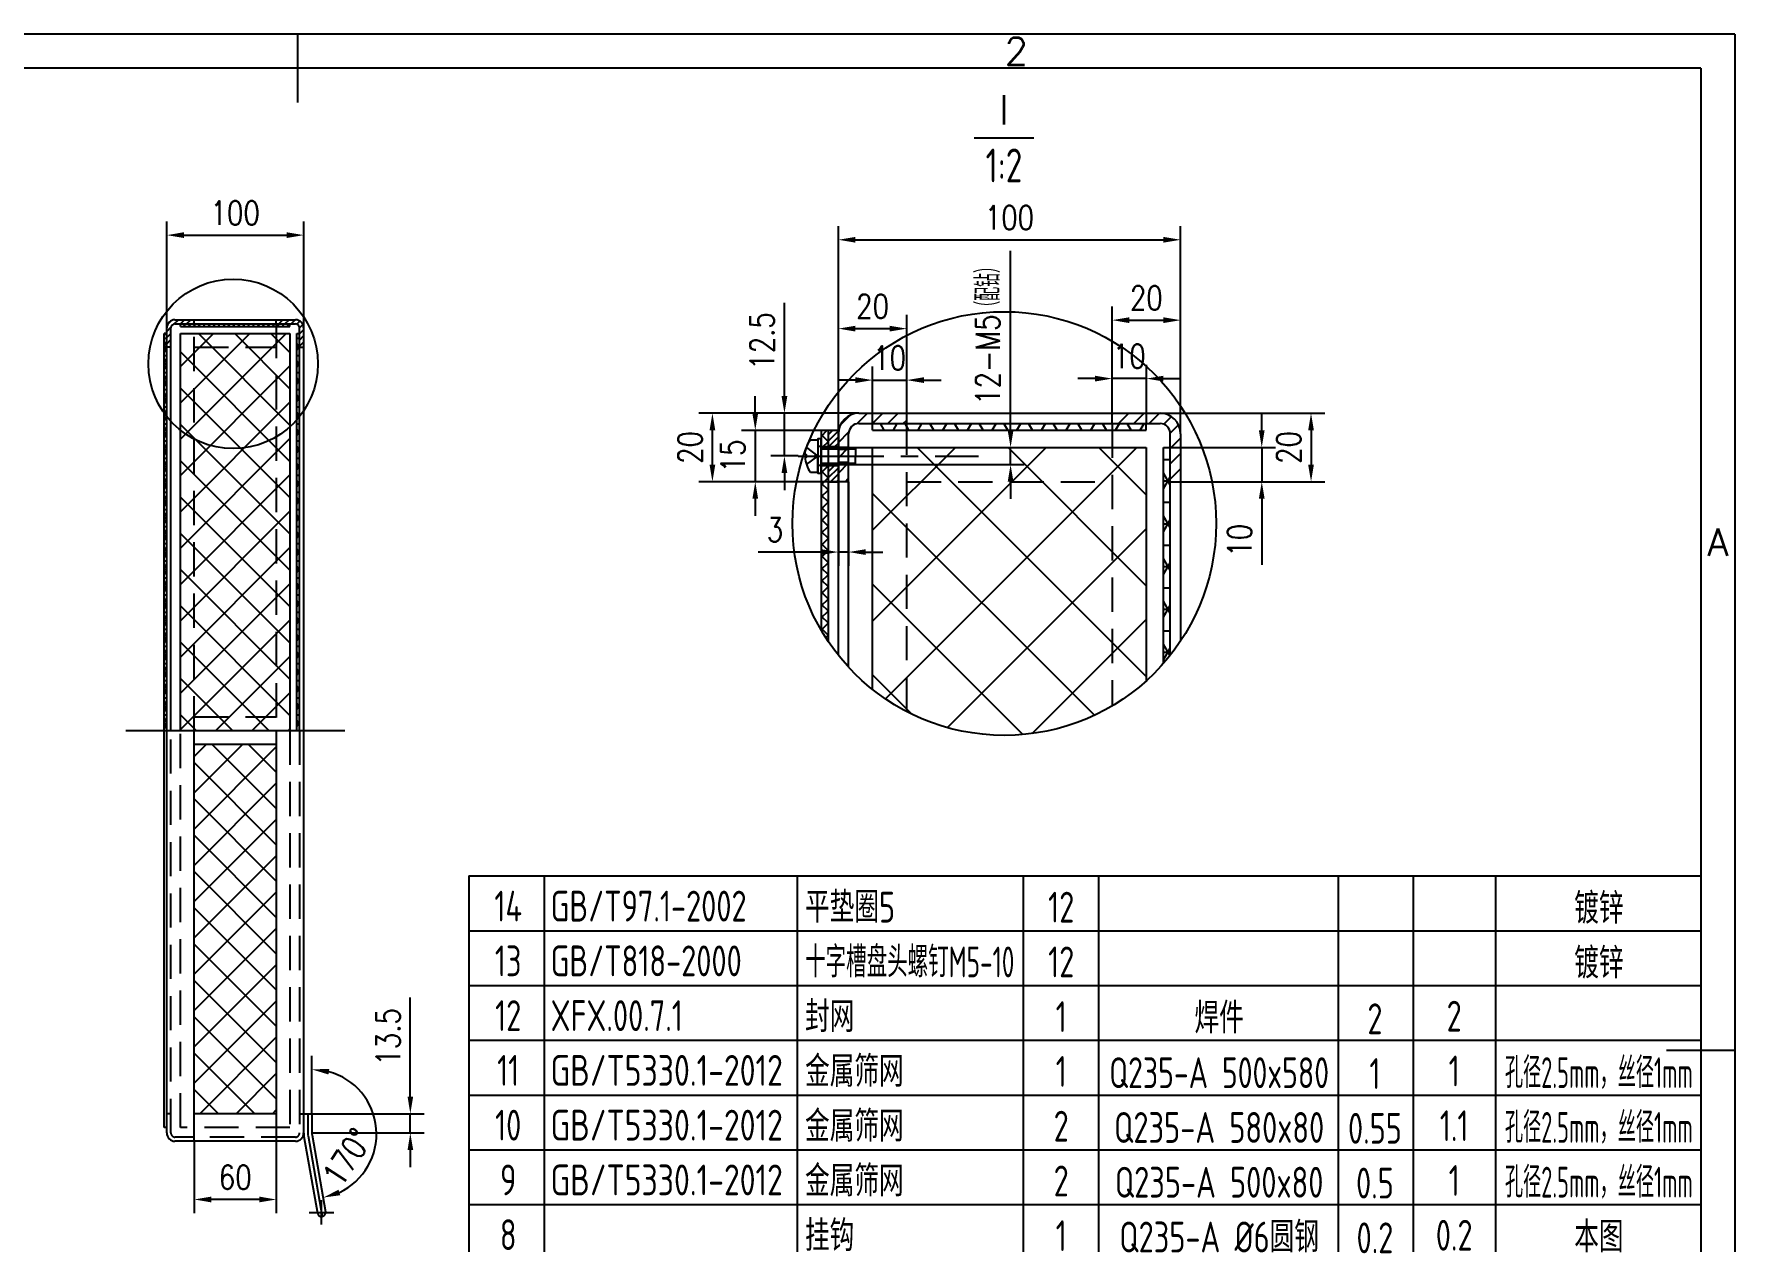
# Model space of a CAD drawing. Header units: inches. Extents: x -640 to 1975, y -25 to 1460.
# Drawn here: x 732 to 1975, y 578 to 1460 of the extents above; entities that cross this region are included whole.
import ezdxf
from ezdxf.enums import TextEntityAlignment as Align

# ---------------------------------------------------------------- set-up
doc = ezdxf.new("R2010")
doc.units = ezdxf.units.IN
doc.header["$LTSCALE"] = 50
doc.linetypes.add('CENTER', pattern=[2, 1.25, -0.25, 0.25, -0.25])
doc.linetypes.add('DASHED', pattern=[0.75, 0.5, -0.25])
for name, color, linetype in [('1轮廓实线层', 7, 'Continuous'), ('2细线层', 4, 'Continuous'), ('3中心线层', 1, 'CENTER'), ('4虚线层', 6, 'DASHED'), ('5剖面线层', 2, 'Continuous'), ('6文字层', 3, 'Continuous'), ('7标注层', 4, 'Continuous'), ('8符号标注层', 31, 'Continuous'), ('图框层', 7, 'Continuous')]:
    doc.layers.add(name, color=color, linetype=linetype)
doc.styles.add('PC_TEXTSTYLE', font='isocp.shx', dxfattribs={"width": 0.8, "bigfont": 'hzfs.shx'})
doc.styles.add('TH_GBDIM', font='romans.shx', dxfattribs={"width": 0.8, "bigfont": 'gbcbig.shx'})
doc.dimstyles.new('TH_GBDIM', dxfattribs={"dimscale": 5, "dimtxt": 3.5, "dimasz": 2.5, "dimexe": 2, "dimexo": 0, "dimgap": 1.5, "dimtad": 1, "dimdec": 1, "dimdsep": 46, "dimtxsty": 'TH_GBDIM', "dimcen": 2.5, "dimclrd": 130, "dimclre": 130, "dimclrt": 3, "dimadec": 0, "dimazin": 2, "dimtfac": 0.714286, "dimtdec": 1, "dimtmove": 0, "dimatfit": 3, "dimfxl": 0, "dimtzin": 0, "dimlwd": -1, "dimlwe": -1, "dimarcsym": 0})
pattern_1 = [(45, (-43.5382, 68.989), (-2.245064, 2.245064), [])]
pattern_2 = [(0, (-43.538, 68.989), (0, 6.25), []), (60, (-43.538, 68.989), (-5.41266, 3.125), []), (120, (-43.538, 68.989), (-5.41266, -3.125), [])]

# ---------------------------------------------------------------- blocks, each defined once
blk = doc.blocks.new('*D16')
at = {"layer": '7标注层', "color": 130, "transparency": 16777216}
for p, q in [((829.4, 1245.3), (829.4, 1323.1)), ((929.4, 1245.3), (929.4, 1323.1)), ((841.9, 1313.1), (916.9, 1313.1))]:
    blk.add_line(p, q, dxfattribs=at)
for points in [[(841.9, 1315.2), (841.9, 1311), (829.4, 1313.1)], [(916.9, 1315.2), (916.9, 1311), (929.4, 1313.1)]]:
    blk.add_solid(points, dxfattribs=at)
at = {"layer": 'Defpoints', "color": 0, "transparency": 16777216}
for p in [(929.4, 1313.1), (829.4, 1245.3), (929.4, 1245.3)]:
    blk.add_point(p, dxfattribs=at)
at = {"layer": '7标注层', "color": 3, "transparency": 16777216, "insert": (879.4, 1329.3), "char_height": 17.5, "attachment_point": 5, "style": 'TH_GBDIM'}
blk.add_mtext('100', dxfattribs=at)
blk = doc.blocks.new('*D19')
at = {"layer": '7标注层', "color": 130, "transparency": 16777216}
for p, q in [((849.4, 651.3), (849.4, 598.7)), ((909.4, 651.3), (909.4, 598.7)), ((896.9, 608.7), (861.9, 608.7))]:
    blk.add_line(p, q, dxfattribs=at)
for points in [[(861.9, 610.8), (861.9, 606.6), (849.4, 608.7)], [(896.9, 610.8), (896.9, 606.6), (909.4, 608.7)]]:
    blk.add_solid(points, dxfattribs=at)
at = {"layer": 'Defpoints', "color": 0, "transparency": 16777216}
for p in [(849.4, 651.3), (909.4, 651.3), (849.4, 608.7)]:
    blk.add_point(p, dxfattribs=at)
at = {"layer": '7标注层', "color": 3, "transparency": 16777216, "insert": (879.4, 624.9), "char_height": 17.5, "attachment_point": 5, "style": 'TH_GBDIM'}
blk.add_mtext('60', dxfattribs=at)
blk = doc.blocks.new('*D20')
at = {"layer": '7标注层', "color": 130, "transparency": 16777216}
for p, q in [((1320, 1168), (1320, 1254.8)), ((1332.5, 1244.8), (1357.5, 1244.8)), ((1370, 1183), (1370, 1254.8))]:
    blk.add_line(p, q, dxfattribs=at)
for points in [[(1332.5, 1246.9), (1332.5, 1242.7), (1320, 1244.8)], [(1357.5, 1246.9), (1357.5, 1242.7), (1370, 1244.8)]]:
    blk.add_solid(points, dxfattribs=at)
at = {"layer": 'Defpoints', "color": 0, "transparency": 16777216}
for p in [(1370, 1244.8), (1370, 1183), (1320, 1168)]:
    blk.add_point(p, dxfattribs=at)
at = {"layer": '7标注层', "color": 3, "transparency": 16777216, "insert": (1345, 1261.1), "char_height": 17.5, "attachment_point": 5, "style": 'TH_GBDIM'}
blk.add_mtext('20', dxfattribs=at)
blk = doc.blocks.new('*D21')
at = {"layer": '7标注层', "color": 130, "transparency": 16777216}
for p, q in [((1335, 1183), (1218, 1183)), ((1228, 1145.5), (1228, 1170.5)), ((1320, 1133), (1218, 1133))]:
    blk.add_line(p, q, dxfattribs=at)
for points in [[(1225.9, 1170.5), (1230.1, 1170.5), (1228, 1183)], [(1225.9, 1145.5), (1230.1, 1145.5), (1228, 1133)]]:
    blk.add_solid(points, dxfattribs=at)
at = {"layer": 'Defpoints', "color": 0, "transparency": 16777216}
for p in [(1228, 1183), (1335, 1183), (1320, 1133)]:
    blk.add_point(p, dxfattribs=at)
at = {"layer": '7标注层', "color": 3, "transparency": 16777216, "insert": (1211.7, 1158), "char_height": 17.5, "attachment_point": 5, "rotation": 90, "style": 'TH_GBDIM'}
blk.add_mtext('20', dxfattribs=at)
blk = doc.blocks.new('*D22')
at = {"layer": '7标注层', "color": 130, "transparency": 16777216}
for p, q in [((1520, 1183), (1520, 1261)), ((1570, 1168), (1570, 1261)), ((1532.5, 1251), (1557.5, 1251))]:
    blk.add_line(p, q, dxfattribs=at)
for points in [[(1532.5, 1253.1), (1532.5, 1248.9), (1520, 1251)], [(1557.5, 1253.1), (1557.5, 1248.9), (1570, 1251)]]:
    blk.add_solid(points, dxfattribs=at)
at = {"layer": 'Defpoints', "color": 0, "transparency": 16777216}
for p in [(1570, 1251), (1520, 1183), (1570, 1168)]:
    blk.add_point(p, dxfattribs=at)
at = {"layer": '7标注层', "color": 3, "transparency": 16777216, "insert": (1545, 1267.2), "char_height": 17.5, "attachment_point": 5, "style": 'TH_GBDIM'}
blk.add_mtext('20', dxfattribs=at)
blk = doc.blocks.new('*D23')
at = {"layer": '7标注层', "color": 130, "transparency": 16777216}
for p, q in [((1520, 1183), (1520, 1218.3)), ((1545, 1175.5), (1545, 1218.3)), ((1507.5, 1208.3), (1495, 1208.3)), ((1545, 1208.3), (1520, 1208.3)), ((1557.5, 1208.3), (1570, 1208.3))]:
    blk.add_line(p, q, dxfattribs=at)
for points in [[(1507.5, 1210.4), (1507.5, 1206.2), (1520, 1208.3)], [(1557.5, 1210.4), (1557.5, 1206.2), (1545, 1208.3)]]:
    blk.add_solid(points, dxfattribs=at)
at = {"layer": 'Defpoints', "color": 0, "transparency": 16777216}
for p in [(1520, 1208.3), (1520, 1183), (1545, 1175.5)]:
    blk.add_point(p, dxfattribs=at)
at = {"layer": '7标注层', "color": 3, "transparency": 16777216, "insert": (1532.5, 1224.6), "char_height": 17.5, "attachment_point": 5, "style": 'TH_GBDIM'}
blk.add_mtext('10', dxfattribs=at)
blk = doc.blocks.new('*D24')
at = {"layer": '7标注层', "color": 130, "transparency": 16777216}
for p, q in [((1332.5, 1207.2), (1320, 1207.2)), ((1345, 1175.5), (1345, 1217.2)), ((1345, 1207.2), (1370, 1207.2)), ((1370, 1183), (1370, 1217.2)), ((1382.5, 1207.2), (1395, 1207.2))]:
    blk.add_line(p, q, dxfattribs=at)
for points in [[(1332.5, 1209.3), (1332.5, 1205.1), (1345, 1207.2)], [(1382.5, 1209.3), (1382.5, 1205.1), (1370, 1207.2)]]:
    blk.add_solid(points, dxfattribs=at)
at = {"layer": 'Defpoints', "color": 0, "transparency": 16777216}
for p in [(1370, 1207.2), (1370, 1183), (1345, 1175.5)]:
    blk.add_point(p, dxfattribs=at)
at = {"layer": '7标注层', "color": 3, "transparency": 16777216, "insert": (1357.5, 1223.4), "char_height": 17.5, "attachment_point": 5, "style": 'TH_GBDIM'}
blk.add_mtext('10', dxfattribs=at)
blk = doc.blocks.new('*D25')
at = {"layer": '7标注层', "color": 130, "transparency": 16777216}
for p, q in [((1629.3, 1170.5), (1629.3, 1183)), ((1562.5, 1158), (1639.3, 1158)), ((1629.3, 1158), (1629.3, 1133)), ((1570, 1133), (1639.3, 1133)), ((1629.3, 1120.5), (1629.3, 1072.3))]:
    blk.add_line(p, q, dxfattribs=at)
for points in [[(1627.2, 1170.5), (1631.4, 1170.5), (1629.3, 1158)], [(1627.2, 1120.5), (1631.4, 1120.5), (1629.3, 1133)]]:
    blk.add_solid(points, dxfattribs=at)
at = {"layer": 'Defpoints', "color": 0, "transparency": 16777216}
for p in [(1562.5, 1158), (1570, 1133), (1629.3, 1133)]:
    blk.add_point(p, dxfattribs=at)
at = {"layer": '7标注层', "color": 3, "transparency": 16777216, "insert": (1613.1, 1090.2), "char_height": 17.5, "attachment_point": 5, "rotation": 90, "style": 'TH_GBDIM'}
blk.add_mtext('10', dxfattribs=at)
blk = doc.blocks.new('*D26')
at = {"layer": '7标注层', "color": 130, "transparency": 16777216}
for p, q in [((1555, 1183), (1675.3, 1183)), ((1665.3, 1170.5), (1665.3, 1145.5)), ((1570, 1133), (1675.3, 1133))]:
    blk.add_line(p, q, dxfattribs=at)
for points in [[(1663.2, 1170.5), (1667.4, 1170.5), (1665.3, 1183)], [(1663.2, 1145.5), (1667.4, 1145.5), (1665.3, 1133)]]:
    blk.add_solid(points, dxfattribs=at)
at = {"layer": 'Defpoints', "color": 0, "transparency": 16777216}
for p in [(1555, 1183), (1570, 1133), (1665.3, 1133)]:
    blk.add_point(p, dxfattribs=at)
at = {"layer": '7标注层', "color": 3, "transparency": 16777216, "insert": (1649, 1158), "char_height": 17.5, "attachment_point": 5, "rotation": 90, "style": 'TH_GBDIM'}
blk.add_mtext('20', dxfattribs=at)
blk = doc.blocks.new('*D27')
at = {"layer": '7标注层', "color": 130, "transparency": 16777216}
for p, q in [((1320, 1168), (1320, 1319.7)), ((1570, 1168), (1570, 1319.7)), ((1332.5, 1309.7), (1557.5, 1309.7))]:
    blk.add_line(p, q, dxfattribs=at)
for points in [[(1332.5, 1311.8), (1332.5, 1307.6), (1320, 1309.7)], [(1557.5, 1311.8), (1557.5, 1307.6), (1570, 1309.7)]]:
    blk.add_solid(points, dxfattribs=at)
at = {"layer": 'Defpoints', "color": 0, "transparency": 16777216}
for p in [(1570, 1309.7), (1320, 1168), (1570, 1168)]:
    blk.add_point(p, dxfattribs=at)
at = {"layer": '7标注层', "color": 3, "transparency": 16777216, "insert": (1445, 1325.9), "char_height": 17.5, "attachment_point": 5, "style": 'TH_GBDIM'}
blk.add_mtext('100', dxfattribs=at)
blk = doc.blocks.new('*D32')
at = {"layer": '7标注层', "color": 130, "transparency": 16777216}
blk.add_line((935.4, 671.3), (935.4, 713.7), dxfattribs=at)
blk.add_arc((935.4, 656.5), 47.2, 295.2173, 74.7827, dxfattribs=at)
for points in [[(947.5, 700), (948.1, 704.1), (935.4, 703.7)], [(956.1, 611.8), (954.9, 615.8), (943.6, 610.1)]]:
    blk.add_solid(points, dxfattribs=at)
at = {"layer": 'Defpoints', "color": 0, "transparency": 16777216}
for p in [(935.4, 671.3), (974.8, 682.5), (935.4, 657.4), (935.5, 655.7), (945.4, 599.8)]:
    blk.add_point(p, dxfattribs=at)
at = {"layer": '7标注层', "color": 3, "transparency": 16777216, "insert": (961.3, 639.6), "char_height": 17.5, "attachment_point": 5, "rotation": 56.8408, "style": 'TH_GBDIM'}
blk.add_mtext('170°', dxfattribs=at)
blk = doc.blocks.new('*D34')
at = {"layer": '7标注层', "color": 130, "transparency": 16777216}
for p, q in [((1007.3, 683.8), (1007.3, 756.3)), ((935.4, 671.3), (1017.3, 671.3)), ((1007.3, 657.4), (1007.3, 671.3)), ((935.4, 657.4), (1017.3, 657.4)), ((1007.3, 644.9), (1007.3, 632.4))]:
    blk.add_line(p, q, dxfattribs=at)
for points in [[(1005.3, 683.8), (1009.4, 683.8), (1007.3, 671.3)], [(1005.3, 644.9), (1009.4, 644.9), (1007.3, 657.4)]]:
    blk.add_solid(points, dxfattribs=at)
at = {"layer": 'Defpoints', "color": 0, "transparency": 16777216}
for p in [(935.4, 671.3), (935.4, 657.4), (1007.3, 657.4)]:
    blk.add_point(p, dxfattribs=at)
at = {"layer": '7标注层', "color": 3, "transparency": 16777216, "insert": (991.1, 727.5), "char_height": 17.5, "attachment_point": 5, "rotation": 90, "style": 'TH_GBDIM'}
blk.add_mtext('{13.5}{}{}{}', dxfattribs=at)
blk = doc.blocks.new('*D39')
at = {"layer": '7标注层', "color": 130, "transparency": 16777216}
for p, q in [((1320, 1133), (1320, 1071.6)), ((1327.5, 1133), (1327.5, 1071.6)), ((1307.5, 1081.6), (1261.5, 1081.6)), ((1327.5, 1081.6), (1320, 1081.6)), ((1340, 1081.6), (1352.5, 1081.6))]:
    blk.add_line(p, q, dxfattribs=at)
for points in [[(1307.5, 1083.7), (1307.5, 1079.5), (1320, 1081.6)], [(1340, 1083.7), (1340, 1079.5), (1327.5, 1081.6)]]:
    blk.add_solid(points, dxfattribs=at)
at = {"layer": 'Defpoints', "color": 0, "transparency": 16777216}
for p in [(1320, 1133), (1327.5, 1133), (1320, 1081.6)]:
    blk.add_point(p, dxfattribs=at)
at = {"layer": '7标注层', "color": 3, "transparency": 16777216, "insert": (1273.7, 1097.9), "char_height": 17.5, "attachment_point": 5, "style": 'TH_GBDIM'}
blk.add_mtext('3', dxfattribs=at)
blk = doc.blocks.new('*D40')
at = {"layer": '7标注层', "color": 130, "transparency": 16777216}
for p, q in [((1259.3, 1183), (1259.3, 1195.5)), ((1307.5, 1170.5), (1249.3, 1170.5)), ((1259.3, 1170.5), (1259.3, 1133)), ((1307.5, 1133), (1249.3, 1133)), ((1259.3, 1120.5), (1259.3, 1108))]:
    blk.add_line(p, q, dxfattribs=at)
for points in [[(1257.2, 1183), (1261.4, 1183), (1259.3, 1170.5)], [(1257.2, 1120.5), (1261.4, 1120.5), (1259.3, 1133)]]:
    blk.add_solid(points, dxfattribs=at)
at = {"layer": 'Defpoints', "color": 0, "transparency": 16777216}
for p in [(1307.5, 1170.5), (1259.3, 1133), (1307.5, 1133)]:
    blk.add_point(p, dxfattribs=at)
at = {"layer": '7标注层', "color": 3, "transparency": 16777216, "insert": (1243, 1151.8), "char_height": 17.5, "attachment_point": 5, "rotation": 90, "style": 'TH_GBDIM'}
blk.add_mtext('15', dxfattribs=at)
blk = doc.blocks.new('*D41')
at = {"layer": '7标注层', "color": 130, "transparency": 16777216}
for p, q in [((1445.8, 1170.5), (1445.8, 1301.6)), ((1327.5, 1158), (1455.8, 1158)), ((1445.8, 1145.5), (1445.8, 1158)), ((1327.5, 1145.5), (1455.8, 1145.5)), ((1445.8, 1133), (1445.8, 1120.5))]:
    blk.add_line(p, q, dxfattribs=at)
for points in [[(1443.7, 1170.5), (1447.9, 1170.5), (1445.8, 1158)], [(1443.7, 1133), (1447.9, 1133), (1445.8, 1145.5)]]:
    blk.add_solid(points, dxfattribs=at)
at = {"layer": 'Defpoints', "color": 0, "transparency": 16777216}
for p in [(1327.5, 1158), (1445.8, 1158), (1327.5, 1145.5)]:
    blk.add_point(p, dxfattribs=at)
at = {"layer": '7标注层', "color": 3, "transparency": 16777216, "insert": (1429.3, 1242.3), "char_height": 17.5, "attachment_point": 5, "rotation": 90, "style": 'TH_GBDIM'}
blk.add_mtext('12-M5（配钻）', dxfattribs=at)
blk = doc.blocks.new('*D42')
at = {"layer": '7标注层', "color": 130, "transparency": 16777216}
for p, q in [((1280.6, 1195.5), (1280.6, 1263.7)), ((1335, 1183), (1270.6, 1183)), ((1280.6, 1151.8), (1280.6, 1183)), ((1290.7, 1151.8), (1270.6, 1151.8)), ((1280.6, 1139.3), (1280.6, 1126.8))]:
    blk.add_line(p, q, dxfattribs=at)
for points in [[(1278.5, 1195.5), (1282.7, 1195.5), (1280.6, 1183)], [(1278.5, 1139.3), (1282.7, 1139.3), (1280.6, 1151.8)]]:
    blk.add_solid(points, dxfattribs=at)
at = {"layer": 'Defpoints', "color": 0, "transparency": 16777216}
for p in [(1280.6, 1183), (1335, 1183), (1290.7, 1151.8)]:
    blk.add_point(p, dxfattribs=at)
at = {"layer": '7标注层', "color": 3, "transparency": 16777216, "insert": (1264.3, 1235.8), "char_height": 17.5, "attachment_point": 5, "rotation": 90, "style": 'TH_GBDIM'}
blk.add_mtext('12.5', dxfattribs=at)
blk = doc.blocks.new('PC_MXB_BLOCK')
at = {"layer": '1轮廓实线层'}
for p, q in [((-180, 8), (-180, 0)), ((0, 8), (0, 0))]:
    blk.add_line(p, q, dxfattribs=at)
at = {"layer": '2细线层'}
for p, q in [((-180, 8), (0, 8)), ((-169, 8), (-169, 0)), ((-132, 8), (-132, 0)), ((-99, 8), (-99, 0)), ((-88, 8), (-88, 0)), ((-53, 8), (-53, 0)), ((-42, 8), (-42, 0)), ((-30, 8), (-30, 0)), ((-180, 0), (0, 0))]:
    blk.add_line(p, q, dxfattribs=at)
at = {"layer": '6文字层', "style": 'PC_TEXTSTYLE'}
for tag, width, p, p2 in [('序号', 0.769182, (-178.38, 1.35), (-170.09, 1.35)), ('代号', 3.14773, (-168.05, 1.35), (-134.11, 1.35)), ('名称', 2.802424, (-130.87, 1.2), (-100.28, 1.2)), ('数量', 0.817449, (-97.88, 1.2), (-89, 1.2)), ('材料', 2.943328, (-86.43, 1.01), (-54.3, 1.01)), ('单重', 0.854038, (-52.21, 0.89), (-43, 0.89)), ('总重', 0.958888, (-41.2, 1.27), (-30.86, 1.27)), ('备注', 2.494074, (-28.61, 1.02), (-1.16, 1.02))]:
    blk.add_attdef(tag, text='', height=4.5, dxfattribs=dict(at, width=width)).set_placement(p, p2, align=Align.FIT)

msp = doc.modelspace()

# ---------------------------------------------------------------- hatches: boundary and pattern name
at = {"layer": '5剖面线层'}
h = msp.add_hatch(dxfattribs=at)
h.set_pattern_fill('ANSI31', color=256)
h.set_pattern_definition(pattern_1)
h.paths.add_polyline_path([(835.39, 1251.27, 0.4142136), (829.39, 1245.27), (829.39, 1231.27), (832.39, 1231.27), (832.39, 1245.27, -0.4142136), (835.39, 1248.27), (849.39, 1248.27), (849.39, 1251.27)])
h = msp.add_hatch(dxfattribs=at)
h.set_pattern_fill('石膏板', color=256, scale=5)
h.set_pattern_definition(pattern_2)
h.paths.add_polyline_path([(909.39, 1248.27), (849.39, 1248.27), (849.39, 1246.27), (909.39, 1246.27)])
h.paths.add_polyline_path([(849.39, 1248.27), (839.39, 1248.27), (839.39, 1246.27), (849.39, 1246.27)])
h.paths.add_polyline_path([(919.39, 1248.27), (909.39, 1248.27), (909.39, 1246.27), (919.39, 1246.27)])
h = msp.add_hatch(dxfattribs=at)
h.set_pattern_fill('ANSI31', color=256)
h.set_pattern_definition(pattern_1)
h.paths.add_polyline_path([(923.39, 1248.27, -0.4142136), (926.39, 1245.27), (926.39, 1231.27), (929.39, 1231.27), (929.39, 1245.27, 0.4142136), (923.39, 1251.27), (909.39, 1251.27), (909.39, 1248.27)])
h = msp.add_hatch(dxfattribs=at)
h.set_pattern_fill('石膏板', color=256, scale=5)
h.set_pattern_definition(pattern_2)
h.paths.add_polyline_path([(827.39, 951.27), (829.39, 951.27), (829.39, 1241.27), (827.39, 1241.27)])
h = msp.add_hatch(dxfattribs=at)
h.set_pattern_fill('多孔材料', color=256, scale=15)
h.set_pattern_definition([(45, (-43.538, 68.99), (-13.25825, 13.25825), []), (135, (-43.538, 68.99), (-13.25825, -13.25825), [])])
h.paths.add_polyline_path([(839.39, 951.27), (919.39, 951.27), (919.39, 1241.27), (839.39, 1241.27)])
h = msp.add_hatch(dxfattribs=at)
h.set_pattern_fill('石膏板', color=256, scale=5)
h.set_pattern_definition([(0, (-48.538, 68.989), (0, 6.25), []), (60, (-48.538, 68.989), (-5.41266, 3.125), []), (120, (-48.538, 68.989), (-5.41266, -3.125), [])])
h.paths.add_polyline_path([(924.39, 1241.27), (926.39, 1241.27), (926.39, 951.27), (924.39, 951.27)])
h = msp.add_hatch(dxfattribs=at)
h.set_pattern_fill('多孔材料', color=256, scale=5)
h.set_pattern_definition([(45, (0, 0), (-4.419417, 4.419417), []), (135, (0, 0), (-4.419417, -4.419417), [])])
h.paths.add_polyline_path([(1312.48, 1170.52), (1307.48, 1170.52), (1307.48, 1158.64), (1312.48, 1158.64)])
h.paths.add_polyline_path([(1307.48, 1024.54, 0.0152597), (1312.48, 1016.53), (1312.48, 1144.89), (1307.48, 1144.89)])
h = msp.add_hatch(dxfattribs=at)
h.set_pattern_fill('ANSI31', color=256)
h.set_pattern_definition([(45, (939.8667, 843.9314), (-2.245064, 2.245064), [])])
h.paths.add_polyline_path([(1319.98, 1170.52), (1312.48, 1170.52), (1312.48, 1158.64), (1319.98, 1158.64)])
h.paths.add_polyline_path([(1319.98, 1144.89), (1312.48, 1144.89), (1312.48, 1133.02), (1319.98, 1133.02)])
h = msp.add_hatch(dxfattribs=at)
h.set_pattern_fill('多孔材料', color=256, scale=15)
h.set_pattern_definition([(45, (-200.29, 94.768), (-13.25825, 13.25825), []), (135, (-200.29, 94.768), (-13.25825, -13.25825), [])])
h.paths.add_polyline_path([(849.39, 941.27), (849.39, 671.27), (909.39, 671.27), (909.39, 941.27)])

# ---------------------------------------------------------------- linework, layer by layer
at = {"layer": '1轮廓实线层'}
for p, q in [((925, 1460), (925, 1410)), ((829.39, 657.27), (829.39, 1245.27)), ((832.39, 951.27), (832.39, 1245.27)), ((835.39, 1251.27), (923.39, 1251.27)), ((835.39, 1248.27), (923.39, 1248.27)), ((849.39, 1248.27), (849.39, 1251.27)), ((909.39, 1248.27), (909.39, 1251.27)), ((926.39, 951.27), (926.39, 1245.27)), ((929.39, 1245.27), (929.39, 657.27)), ((827.39, 661.27), (827.39, 1241.27)), ((829.39, 1241.27), (827.39, 1241.27)), ((832.39, 1231.27), (829.39, 1231.27)), ((926.39, 1231.27), (929.39, 1231.27)), ((1334.98, 1183.02), (1554.98, 1183.02)), ((1369.98, 1175.52), (1369.98, 1183.02)), ((1519.98, 1175.52), (1519.98, 1183.02)), ((1307.48, 1170.52), (1319.98, 1170.52)), ((1307.48, 1170.52), (1307.48, 1024.54)), ((1312.48, 1170.52), (1312.48, 1016.53)), ((1319.98, 1170.52), (1319.98, 1115.67)), ((1334.98, 1175.52), (1554.98, 1175.52)), ((1307.48, 1158.64), (1319.98, 1158.64)), ((1319.98, 1006.24), (1319.98, 1168.02)), ((1327.48, 1156.52), (1319.98, 1156.52)), ((1327.48, 997.48), (1327.48, 1168.02)), ((1562.48, 1006.31), (1562.48, 1168.02)), ((1569.98, 1168.02), (1569.98, 1016.62)), ((1304.98, 1139.89), (1304.98, 1151.77)), ((1307.48, 1145.52), (1332.48, 1145.52)), ((1307.48, 1144.89), (1319.98, 1144.89)), ((1327.48, 1147.02), (1319.98, 1147.02)), ((1332.48, 1145.52), (1332.48, 1151.77)), ((1299.62, 1139.89), (1304.98, 1139.89)), ((1312.48, 1133.02), (1319.98, 1133.02)), ((1327.48, 1133.02), (1319.98, 1133.02)), ((1562.48, 1133.02), (1569.98, 1133.02)), ((849.39, 651.27), (849.39, 951.27)), ((909.39, 951.27), (909.39, 651.27)), ((849.39, 941.27), (909.39, 941.27)), ((1975, 717.5), (1925, 717.5)), ((909.39, 671.27), (849.39, 671.27)), ((929.39, 671.27), (935.39, 671.27)), ((929.39, 671.27), (929.39, 657.41)), ((935.39, 671.27), (935.39, 657.41)), ((829.39, 661.27), (827.39, 661.27)), ((923.39, 651.27), (835.39, 651.27)), ((929.63, 654.63), (939.48, 598.75)), ((935.54, 655.67), (945.39, 599.79))]:
    msp.add_line(p, q, dxfattribs=at)
at = {"layer": '1轮廓实线层', "extrusion": (0, 1.22461e-16, -1)}
for p, q in [((1299.62, 1163.64), (1304.98, 1163.64)), ((1304.98, 1163.64), (1304.98, 1151.77))]:
    msp.add_line(p, q, dxfattribs=at)
at = {"layer": '1轮廓实线层', "extrusion": (0, -1.22461e-16, -1)}
for p, q in [((1307.48, 1158.02), (1332.48, 1158.02)), ((1332.48, 1158.02), (1332.48, 1151.77))]:
    msp.add_line(p, q, dxfattribs=at)
at = {"layer": '1轮廓实线层'}
msp.add_lwpolyline([(1307.48, 1164.27), (1304.98, 1164.27), (1304.98, 1139.27), (1307.48, 1139.27)], close=True, dxfattribs=at)
at = {"layer": '1轮廓实线层', "extrusion": (0, 1.22461e-16, -1)}
msp.add_lwpolyline([(-1296.65, 1151.77), (-1296.65, 1152.69), (-1295.73, 1152.69)], dxfattribs=at)
at = {"layer": '1轮廓实线层'}
msp.add_lwpolyline([(1296.65, 1151.77), (1296.65, 1150.84), (1295.73, 1150.84)], dxfattribs=at)
for centre, radius, start, end in [((835.39, 1245.27), 6, 90, 180), ((835.39, 1245.27), 3, 90, 180), ((923.39, 1245.27), 6, 0, 90), ((923.39, 1245.27), 3, 0, 90), ((1334.98, 1168.02), 15, 90, 180), ((1554.98, 1168.02), 15, 0, 90), ((1334.98, 1168.02), 7.5, 90, 180), ((1554.98, 1168.02), 7.5, 0, 90), ((1315.71, 1151.77), 20, 182.65088, 216.42357), ((835.39, 657.27), 6, 180, 270), ((923.39, 657.27), 6, 270, 0), ((945.39, 657.41), 16, 180, 190), ((945.39, 657.41), 10, 180, 190), ((942.44, 599.27), 3, 190, 10)]:
    msp.add_arc(centre, radius, start, end, dxfattribs=at)
at = {"layer": '1轮廓实线层', "extrusion": (0, 1.22461e-16, -1)}
msp.add_arc((-1315.71, 1151.77), 20, 2.65088, 36.42357, dxfattribs=at)
at = {"layer": '2细线层'}
for p, q in [((1975, 1460), (-125, 1460)), ((925, 1460), (925, 1435)), ((1975, 1460), (1975, -25)), ((1327.48, 1158.02), (1319.98, 1158.02)), ((1307.48, 1146.45), (1332.48, 1146.45)), ((1327.48, 1145.52), (1319.98, 1145.52)), ((1975, 717.5), (1950, 717.5))]:
    msp.add_line(p, q, dxfattribs=at)
at = {"layer": '2细线层', "extrusion": (0, -1.22461e-16, -1)}
msp.add_line((1307.48, 1157.08), (1332.48, 1157.08), dxfattribs=at)
at = {"layer": '3中心线层'}
for p, q in [((1290.73, 1151.77), (1422.48, 1151.77)), ((1291.23, 1151.77), (1338.73, 1151.77)), ((799.39, 951.27), (959.39, 951.27)), ((932.39, 671.27), (932.39, 657.41)), ((932.58, 655.15), (942.96, 596.32)), ((933.48, 599.27), (951.48, 599.27)), ((942.44, 590.32), (942.44, 608.32))]:
    msp.add_line(p, q, dxfattribs=at)
msp.add_arc((945.39, 657.41), 13, 180, 190, dxfattribs=at)
at = {"layer": '4虚线层'}
for p, q in [((849.39, 951.27), (849.39, 1248.27)), ((909.39, 1248.27), (909.39, 951.27)), ((849.39, 1231.27), (909.39, 1231.27)), ((1369.98, 965.05), (1369.98, 1175.52)), ((1519.98, 1175.52), (1519.98, 969.24)), ((1307.48, 1158.64), (1304.98, 1158.64)), ((1296.67, 1145.64), (1304.98, 1151.77)), ((1303.13, 1150.4), (1303.13, 1151.77)), ((1307.48, 1144.89), (1304.98, 1144.89)), ((1369.98, 1133.02), (1519.98, 1133.02)), ((849.39, 961.27), (909.39, 961.27)), ((832.39, 657.27), (832.39, 951.27)), ((839.39, 661.27), (839.39, 951.27)), ((919.39, 951.27), (919.39, 661.27)), ((926.39, 951.27), (926.39, 657.27)), ((832.39, 671.27), (829.39, 671.27)), ((926.39, 671.27), (929.39, 671.27)), ((919.39, 661.27), (839.39, 661.27)), ((923.39, 654.27), (835.39, 654.27))]:
    msp.add_line(p, q, dxfattribs=at)
at = {"layer": '4虚线层', "extrusion": (0, 1.22461e-16, -1)}
for p, q in [((1296.67, 1157.89), (1304.98, 1151.77)), ((1303.13, 1153.13), (1303.13, 1151.77))]:
    msp.add_line(p, q, dxfattribs=at)
at = {"layer": '4虚线层'}
for centre, start, end in [((835.39, 657.27), 180, 270), ((923.39, 657.27), 270, 0)]:
    msp.add_arc(centre, 3, start, end, dxfattribs=at)
at = {"layer": '5剖面线层'}
for p, q in [((839.39, 1246.27), (839.39, 1248.27)), ((839.39, 1246.27), (919.39, 1246.27)), ((919.39, 1246.27), (919.39, 1248.27)), ((839.39, 1241.27), (919.39, 1241.27)), ((839.39, 951.27), (839.39, 1241.27)), ((919.39, 1241.27), (919.39, 951.27)), ((924.39, 951.27), (924.39, 1241.27)), ((924.39, 1241.27), (926.39, 1241.27)), ((1321.37, 1174.33), (1328.66, 1181.62)), ((1333.67, 1175.4), (1341.28, 1183.02)), ((1345.01, 1175.52), (1352.51, 1183.02)), ((1356.23, 1175.52), (1363.73, 1183.02)), ((1519.98, 1182.11), (1520.89, 1183.02)), ((1524.61, 1175.52), (1532.11, 1183.02)), ((1535.84, 1175.52), (1543.34, 1183.02)), ((1547.06, 1175.52), (1554.56, 1183.02)), ((1557.76, 1174.98), (1563.28, 1180.51)), ((1319.98, 1161.71), (1327.6, 1169.33)), ((1344.98, 1175.48), (1345, 1175.52)), ((1344.98, 1170.52), (1344.98, 1175.52)), ((1344.98, 1170.52), (1544.98, 1170.52)), ((1353.56, 1170.52), (1350.67, 1175.52)), ((1360.16, 1170.52), (1363.04, 1175.52)), ((1367.46, 1175.52), (1369.98, 1178.04)), ((1369.98, 1173.33), (1368.72, 1175.52)), ((1371.6, 1170.52), (1369.98, 1173.33)), ((1378.2, 1170.52), (1381.08, 1175.52)), ((1389.64, 1170.52), (1386.76, 1175.52)), ((1396.24, 1170.52), (1399.13, 1175.52)), ((1407.69, 1170.52), (1404.8, 1175.52)), ((1414.28, 1170.52), (1417.17, 1175.52)), ((1425.73, 1170.52), (1422.84, 1175.52)), ((1432.32, 1170.52), (1435.21, 1175.52)), ((1443.77, 1170.52), (1440.88, 1175.52)), ((1450.37, 1170.52), (1453.25, 1175.52)), ((1461.81, 1170.52), (1458.93, 1175.52)), ((1468.41, 1170.52), (1471.3, 1175.52)), ((1479.86, 1170.52), (1476.97, 1175.52)), ((1486.45, 1170.52), (1489.34, 1175.52)), ((1497.9, 1170.52), (1495.01, 1175.52)), ((1504.49, 1170.52), (1507.38, 1175.52)), ((1515.94, 1170.52), (1513.05, 1175.52)), ((1522.54, 1170.52), (1525.42, 1175.52)), ((1533.98, 1170.52), (1531.1, 1175.52)), ((1540.58, 1170.52), (1543.46, 1175.52)), ((1544.98, 1170.52), (1544.98, 1175.52)), ((1562.47, 1168.47), (1568.5, 1174.5)), ((1319.98, 1150.49), (1327.48, 1157.99)), ((1344.98, 1097.53), (1405.47, 1158.02)), ((1344.98, 1031.24), (1471.76, 1158.02)), ((1344.98, 1158.02), (1544.98, 1158.02)), ((1344.98, 981.23), (1344.98, 1158.02)), ((1354.37, 974.34), (1538.05, 1158.02)), ((1544.98, 990.71), (1377.67, 1158.02)), ((1544.98, 1057), (1443.97, 1158.02)), ((1544.98, 1123.29), (1510.26, 1158.02)), ((1544.98, 1158.02), (1544.98, 987.64)), ((1557.48, 1000.32), (1557.48, 1158.02)), ((1557.48, 1158.02), (1562.48, 1158.02)), ((1562.48, 1157.26), (1569.98, 1164.76)), ((1319.98, 1139.26), (1327.48, 1146.76)), ((1557.48, 1149.18), (1562.48, 1149.18)), ((1562.48, 1146.03), (1569.98, 1153.53)), ((1324.96, 1133.02), (1327.48, 1135.54)), ((1562.48, 1130.76), (1557.48, 1139.42)), ((1557.48, 1127.69), (1562.48, 1136.35)), ((1557.48, 1133.55), (1562.48, 1133.55)), ((1562.48, 1134.8), (1569.98, 1142.3)), ((1507.02, 962.38), (1344.98, 1124.42)), ((1557.48, 1117.93), (1562.48, 1117.93)), ((1562.48, 1099.51), (1557.48, 1108.17)), ((1399.68, 953.36), (1544.98, 1098.65)), ((1557.48, 1096.44), (1562.48, 1105.1)), ((1557.48, 1102.3), (1562.48, 1102.3)), ((1557.48, 1086.68), (1562.48, 1086.68)), ((1562.48, 1068.26), (1557.48, 1076.92)), ((1557.48, 1065.19), (1562.48, 1073.85)), ((1557.48, 1071.05), (1562.48, 1071.05)), ((1454.82, 948.28), (1344.98, 1058.13)), ((1557.48, 1055.43), (1562.48, 1055.43)), ((1562.48, 1037.01), (1557.48, 1045.67)), ((1461.66, 949.04), (1544.98, 1032.36)), ((1557.48, 1033.94), (1562.48, 1042.6)), ((1557.48, 1039.8), (1562.48, 1039.8)), ((1557.48, 1024.18), (1562.48, 1024.18)), ((1562.48, 1005.76), (1557.48, 1014.42)), ((1557.48, 1002.69), (1562.48, 1011.35)), ((1557.48, 1008.55), (1562.48, 1008.55)), ((1373.58, 963.24), (1344.98, 991.84)), ((839.39, 951.27), (919.39, 951.27))]:
    msp.add_line(p, q, dxfattribs=at)
at = {"layer": '8符号标注层', "color": 7}
msp.add_line((1462.87, 1383.89), (1419.11, 1383.89), dxfattribs=at)
at = {"layer": '8符号标注层'}
for centre, radius in [((877.87, 1219.04), 61.9), ((1441.2, 1102.44), 154.75)]:
    msp.add_circle(centre, radius, dxfattribs=at)
at = {"layer": '图框层'}
for q in [(0, 1435), (1950, 0)]:
    msp.add_line((1950, 1435), q, dxfattribs=at)

# ---------------------------------------------------------------- block references
ref = msp.add_blockref('PC_MXB_BLOCK', (1950, 805), dxfattribs=dict(at, xscale=5, yscale=5, zscale=5))
ref.add_attrib('代号', 'GB/T97.1-2002', (1109.77, 811.74), dxfattribs={"layer": '6文字层', "height": 22.5, "style": 'PC_TEXTSTYLE', "width": 0.8})
ref.add_attrib('序号', '14', dxfattribs={"layer": '6文字层', "height": 22.5, "style": 'PC_TEXTSTYLE', "width": 0.8}).set_placement((1078.82, 811.74), align=Align.CENTER)
ref.add_attrib('名称', '平垫圈5', (1295.67, 810.98), dxfattribs={"layer": '6文字层', "height": 22.5, "style": 'PC_TEXTSTYLE', "width": 0.8})
ref.add_attrib('数量', '12', dxfattribs={"layer": '6文字层', "height": 22.5, "style": 'PC_TEXTSTYLE', "width": 0.8}).set_placement((1482.8, 810.98), align=Align.CENTER)
ref.add_attrib('备注', '镀锌', dxfattribs={"layer": '6文字层', "height": 22.5, "style": 'PC_TEXTSTYLE', "width": 0.8}).set_placement((1875.57, 810.12), align=Align.CENTER)
ref = msp.add_blockref('PC_MXB_BLOCK', (1950, 765), dxfattribs=dict(at, xscale=5, yscale=5, zscale=5))
ref.add_attrib('代号', 'GB/T818-2000', (1109.77, 771.74), dxfattribs={"layer": '6文字层', "height": 22.5, "style": 'PC_TEXTSTYLE', "width": 0.8})
ref.add_attrib('序号', '13', dxfattribs={"layer": '6文字层', "height": 22.5, "style": 'PC_TEXTSTYLE', "width": 0.8}).set_placement((1078.82, 771.74), align=Align.CENTER)
ref.add_attrib('名称', '十字槽盘头螺钉M5-10', dxfattribs={"layer": '6文字层', "height": 22.5, "style": 'PC_TEXTSTYLE', "width": 0.6109}).set_placement((1295.67, 770.98), (1448.62, 770.98), align=Align.FIT)
ref.add_attrib('数量', '12', dxfattribs={"layer": '6文字层', "height": 22.5, "style": 'PC_TEXTSTYLE', "width": 0.8}).set_placement((1482.8, 770.98), align=Align.CENTER)
ref.add_attrib('备注', '镀锌', dxfattribs={"layer": '6文字层', "height": 22.5, "style": 'PC_TEXTSTYLE', "width": 0.8}).set_placement((1875.57, 770.12), align=Align.CENTER)
ref = msp.add_blockref('PC_MXB_BLOCK', (1950, 725), dxfattribs=dict(at, xscale=5, yscale=5, zscale=5))
ref.add_attrib('材料', '焊件', dxfattribs={"layer": '6文字层', "height": 22.5, "style": 'PC_TEXTSTYLE', "width": 0.8}).set_placement((1598.16, 730.05), align=Align.CENTER)
ref.add_attrib('代号', 'XFX.00.7.1', (1109.77, 731.74), dxfattribs={"layer": '6文字层', "height": 22.5, "style": 'PC_TEXTSTYLE', "width": 0.8})
ref.add_attrib('序号', '12', dxfattribs={"layer": '6文字层', "height": 22.5, "style": 'PC_TEXTSTYLE', "width": 0.8}).set_placement((1078.82, 731.74), align=Align.CENTER)
ref.add_attrib('名称', '封网', (1295.67, 730.98), dxfattribs={"layer": '6文字层', "height": 22.5, "style": 'PC_TEXTSTYLE', "width": 0.8})
ref.add_attrib('数量', '1', dxfattribs={"layer": '6文字层', "height": 22.5, "style": 'PC_TEXTSTYLE', "width": 0.8}).set_placement((1482.8, 730.98), align=Align.CENTER)
ref.add_attrib('单重', '2', dxfattribs={"layer": '6文字层', "height": 22.5, "style": 'PC_TEXTSTYLE', "width": 0.8}).set_placement((1711.98, 729.44), align=Align.CENTER)
ref.add_attrib('总重', '2', dxfattribs={"layer": '6文字层', "height": 22.5, "style": 'PC_TEXTSTYLE', "width": 0.8}).set_placement((1769.87, 731.33), align=Align.CENTER)
ref = msp.add_blockref('PC_MXB_BLOCK', (1950, 685), dxfattribs=dict(at, xscale=5, yscale=5, zscale=5))
ref.add_attrib('材料', 'Q235-A 500x580', dxfattribs={"layer": '6文字层', "height": 22.5, "style": 'PC_TEXTSTYLE', "width": 0.732283}).set_placement((1517.83, 690.05), (1678.48, 690.05), align=Align.FIT)
ref.add_attrib('代号', 'GB/T5330.1-2012', dxfattribs={"layer": '6文字层', "height": 22.5, "style": 'PC_TEXTSTYLE', "width": 0.765694}).set_placement((1109.77, 691.74), (1279.46, 691.74), align=Align.FIT)
ref.add_attrib('序号', '11', dxfattribs={"layer": '6文字层', "height": 22.5, "style": 'PC_TEXTSTYLE', "width": 0.8}).set_placement((1078.82, 691.74), align=Align.CENTER)
ref.add_attrib('名称', '金属筛网', (1295.67, 690.98), dxfattribs={"layer": '6文字层', "height": 22.5, "style": 'PC_TEXTSTYLE', "width": 0.8})
ref.add_attrib('数量', '1', dxfattribs={"layer": '6文字层', "height": 22.5, "style": 'PC_TEXTSTYLE', "width": 0.8}).set_placement((1482.8, 690.98), align=Align.CENTER)
ref.add_attrib('备注', '孔径2.5mm，丝径1mm', dxfattribs={"layer": '6文字层', "height": 22.5, "style": 'PC_TEXTSTYLE', "width": 0.545463}).set_placement((1806.96, 690.12), (1944.19, 690.12), align=Align.FIT)
ref.add_attrib('单重', '1', dxfattribs={"layer": '6文字层', "height": 22.5, "style": 'PC_TEXTSTYLE', "width": 0.8}).set_placement((1711.98, 689.44), align=Align.CENTER)
ref.add_attrib('总重', '1', dxfattribs={"layer": '6文字层', "height": 22.5, "style": 'PC_TEXTSTYLE', "width": 0.8}).set_placement((1769.87, 691.33), align=Align.CENTER)
ref = msp.add_blockref('PC_MXB_BLOCK', (1950, 645), dxfattribs=dict(at, xscale=5, yscale=5, zscale=5))
ref.add_attrib('材料', 'Q235-A 580x80', dxfattribs={"layer": '6文字层', "height": 22.5, "style": 'PC_TEXTSTYLE', "width": 0.8}).set_placement((1598.16, 650.05), align=Align.CENTER)
ref.add_attrib('代号', 'GB/T5330.1-2012', dxfattribs={"layer": '6文字层', "height": 22.5, "style": 'PC_TEXTSTYLE', "width": 0.765694}).set_placement((1109.77, 651.74), (1279.46, 651.74), align=Align.FIT)
ref.add_attrib('序号', '10', dxfattribs={"layer": '6文字层', "height": 22.5, "style": 'PC_TEXTSTYLE', "width": 0.8}).set_placement((1078.82, 651.74), align=Align.CENTER)
ref.add_attrib('名称', '金属筛网', (1295.67, 650.98), dxfattribs={"layer": '6文字层', "height": 22.5, "style": 'PC_TEXTSTYLE', "width": 0.8})
ref.add_attrib('数量', '2', dxfattribs={"layer": '6文字层', "height": 22.5, "style": 'PC_TEXTSTYLE', "width": 0.8}).set_placement((1482.8, 650.98), align=Align.CENTER)
ref.add_attrib('备注', '孔径2.5mm，丝径1mm', dxfattribs={"layer": '6文字层', "height": 22.5, "style": 'PC_TEXTSTYLE', "width": 0.545463}).set_placement((1806.96, 650.12), (1944.19, 650.12), align=Align.FIT)
ref.add_attrib('单重', '0.55', dxfattribs={"layer": '6文字层', "height": 22.5, "style": 'PC_TEXTSTYLE', "width": 0.8}).set_placement((1711.98, 649.44), align=Align.CENTER)
ref.add_attrib('总重', '1.1', dxfattribs={"layer": '6文字层', "height": 22.5, "style": 'PC_TEXTSTYLE', "width": 0.8}).set_placement((1769.87, 651.33), align=Align.CENTER)
ref = msp.add_blockref('PC_MXB_BLOCK', (1950, 605), dxfattribs=dict(at, xscale=5, yscale=5, zscale=5))
ref.add_attrib('材料', 'Q235-A 500x80', dxfattribs={"layer": '6文字层', "height": 22.5, "style": 'PC_TEXTSTYLE', "width": 0.8}).set_placement((1598.16, 610.05), align=Align.CENTER)
ref.add_attrib('代号', 'GB/T5330.1-2012', dxfattribs={"layer": '6文字层', "height": 22.5, "style": 'PC_TEXTSTYLE', "width": 0.765694}).set_placement((1109.77, 611.74), (1279.46, 611.74), align=Align.FIT)
ref.add_attrib('序号', '9', dxfattribs={"layer": '6文字层', "height": 22.5, "style": 'PC_TEXTSTYLE', "width": 0.8}).set_placement((1078.82, 611.74), align=Align.CENTER)
ref.add_attrib('名称', '金属筛网', (1295.67, 610.98), dxfattribs={"layer": '6文字层', "height": 22.5, "style": 'PC_TEXTSTYLE', "width": 0.8})
ref.add_attrib('数量', '2', dxfattribs={"layer": '6文字层', "height": 22.5, "style": 'PC_TEXTSTYLE', "width": 0.8}).set_placement((1482.8, 610.98), align=Align.CENTER)
ref.add_attrib('备注', '孔径2.5mm，丝径1mm', dxfattribs={"layer": '6文字层', "height": 22.5, "style": 'PC_TEXTSTYLE', "width": 0.545463}).set_placement((1806.96, 610.12), (1944.19, 610.12), align=Align.FIT)
ref.add_attrib('单重', '0.5', dxfattribs={"layer": '6文字层', "height": 22.5, "style": 'PC_TEXTSTYLE', "width": 0.8}).set_placement((1711.98, 609.44), align=Align.CENTER)
ref.add_attrib('总重', '1', dxfattribs={"layer": '6文字层', "height": 22.5, "style": 'PC_TEXTSTYLE', "width": 0.8}).set_placement((1769.87, 611.33), align=Align.CENTER)
ref = msp.add_blockref('PC_MXB_BLOCK', (1950, 565), dxfattribs=dict(at, xscale=5, yscale=5, zscale=5))
ref.add_attrib('材料', 'Q235-A %%C6圆钢', dxfattribs={"layer": '6文字层', "height": 22.5, "style": 'PC_TEXTSTYLE', "width": 0.8}).set_placement((1598.16, 570.05), align=Align.CENTER)
ref.add_attrib('序号', '8', dxfattribs={"layer": '6文字层', "height": 22.5, "style": 'PC_TEXTSTYLE', "width": 0.8}).set_placement((1078.82, 571.74), align=Align.CENTER)
ref.add_attrib('名称', '挂钩', (1295.67, 570.98), dxfattribs={"layer": '6文字层', "height": 22.5, "style": 'PC_TEXTSTYLE', "width": 0.8})
ref.add_attrib('数量', '1', dxfattribs={"layer": '6文字层', "height": 22.5, "style": 'PC_TEXTSTYLE', "width": 0.8}).set_placement((1482.8, 570.98), align=Align.CENTER)
ref.add_attrib('备注', '本图', dxfattribs={"layer": '6文字层', "height": 22.5, "style": 'PC_TEXTSTYLE', "width": 0.8}).set_placement((1875.57, 570.12), align=Align.CENTER)
ref.add_attrib('单重', '0.2', dxfattribs={"layer": '6文字层', "height": 22.5, "style": 'PC_TEXTSTYLE', "width": 0.8}).set_placement((1711.98, 569.44), align=Align.CENTER)
ref.add_attrib('总重', '0.2', dxfattribs={"layer": '6文字层', "height": 22.5, "style": 'PC_TEXTSTYLE', "width": 0.8}).set_placement((1769.87, 571.33), align=Align.CENTER)

# ---------------------------------------------------------------- texts
at = {"layer": '1轮廓实线层', "style": 'PC_TEXTSTYLE'}
msp.add_text('TH_SUPERPART', height=1e-29, dxfattribs=at).set_placement((1304.98, 1151.77))
msp.add_text('TH_SUPERPART', height=1e-29, rotation=90, dxfattribs=at).set_placement((1307.48, 1151.77))
at = {"layer": '6文字层', "style": 'TH_GBDIM'}
for s, p in [('2', (1450, 1447.5)), ('A', (1962.5, 1088.75))]:
    msp.add_text(s, height=20, dxfattribs=at).set_placement(p, align=Align.MIDDLE)
at = {"layer": '6文字层', "attachment_point": 8, "style": 'PC_TEXTSTYLE'}
for s, insert, char_height in [('Ⅰ', (1440.99, 1391.39), 24.75), ('1:2', (1440.99, 1351.64), 24.745)]:
    msp.add_mtext(s, dxfattribs=dict(at, insert=insert, char_height=char_height))

# ---------------------------------------------------------------- dimensions: what is measured, and where the dimension line sits
at = {"layer": '7标注层'}
dim = msp.add_linear_dim(base=(929.39, 1313.09), p1=(829.39, 1245.27), p2=(929.39, 1245.27), dimstyle='TH_GBDIM', dxfattribs=at)
dim.commit()
dim.dimension.update_dxf_attribs({"geometry": '*D16', "text_midpoint": (879.39, 1313.09), "dimtype": 160})
for base, p1, p2, picture, middle in [((1569.98, 1309.7), (1319.98, 1168.02), (1569.98, 1168.02), '*D27', (1444.98, 1309.7)), ((1369.98, 1244.81), (1319.98, 1168.02), (1369.98, 1183.02), '*D20', (1344.98, 1244.81)), ((1569.98, 1250.97), (1519.98, 1183.02), (1569.98, 1168.02), '*D22', (1544.98, 1250.97)), ((1369.98, 1207.19), (1344.98, 1175.52), (1369.98, 1183.02), '*D24', (1357.48, 1207.19)), ((1519.98, 1208.31), (1544.98, 1175.52), (1519.98, 1183.02), '*D23', (1532.48, 1208.31)), ((1319.98, 1081.62), (1327.48, 1133.02), (1319.98, 1133.02), '*D39', (1273.68, 1081.62))]:
    dim = msp.add_linear_dim(base=base, p1=p1, p2=p2, dimstyle='TH_GBDIM', override={"dimlfac": 0.4}, dxfattribs=at)
    dim.commit()
    dim.dimension.update_dxf_attribs({"geometry": picture, "text_midpoint": middle, "dimtype": 160})
dim = msp.add_linear_dim(base=(1445.8, 1158.02), p1=(1327.48, 1145.52), p2=(1327.48, 1158.02), angle=90, text='12-M<>（配钻）', dimstyle='TH_GBDIM', override={"dimlfac": 0.4}, dxfattribs=at)
dim.commit()
dim.dimension.update_dxf_attribs({"geometry": '*D41', "text_midpoint": (1429.26, 1242.3)})
for base, p1, p2, picture, middle in [((1280.59, 1183.02), (1290.73, 1151.77), (1334.98, 1183.02), '*D42', (1264.34, 1235.85)), ((1665.29, 1133.02), (1554.98, 1183.02), (1569.98, 1133.02), '*D26', (1649.04, 1158.02)), ((1629.32, 1133.02), (1562.48, 1158.02), (1569.98, 1133.02), '*D25', (1613.07, 1090.18))]:
    dim = msp.add_linear_dim(base=base, p1=p1, p2=p2, angle=90, dimstyle='TH_GBDIM', override={"dimlfac": 0.4}, dxfattribs=at)
    dim.commit()
    dim.dimension.update_dxf_attribs({"geometry": picture, "text_midpoint": middle})
for base, p1, p2, picture, middle in [((1259.27, 1133.02), (1307.48, 1170.52), (1307.48, 1133.02), '*D40', (1259.27, 1151.77)), ((1227.97, 1183.02), (1319.98, 1133.02), (1334.98, 1183.02), '*D21', (1227.97, 1158.02))]:
    dim = msp.add_linear_dim(base=base, p1=p1, p2=p2, angle=90, dimstyle='TH_GBDIM', override={"dimlfac": 0.4}, dxfattribs=at)
    dim.commit()
    dim.dimension.update_dxf_attribs({"geometry": picture, "text_midpoint": middle, "dimtype": 160})
dim = msp.add_linear_dim(base=(1007.34, 657.41), p1=(935.39, 671.27), p2=(935.39, 657.41), angle=90, text='{13.5}{}{}{}', dimstyle='TH_GBDIM', dxfattribs=at)
dim.commit()
dim.dimension.update_dxf_attribs({"geometry": '*D34', "text_midpoint": (1007.34, 727.5), "dimtype": 160})
dim = msp.add_angular_dim_2l(base=(974.82, 682.47), line1=((935.39, 671.27), (935.39, 657.41)), line2=((935.54, 655.67), (945.39, 599.79)), dimstyle='TH_GBDIM', dxfattribs=at)
dim.commit()
dim.dimension.update_dxf_attribs({"geometry": '*D32', "text_midpoint": (974.9, 630.72), "dimtype": 162})
dim = msp.add_linear_dim(base=(849.39, 608.68), p1=(909.39, 651.27), p2=(849.39, 651.27), dimstyle='TH_GBDIM', dxfattribs=at)
dim.commit()
dim.dimension.update_dxf_attribs({"geometry": '*D19', "text_midpoint": (879.39, 624.93)})

doc.saveas('drawing.dxf')
